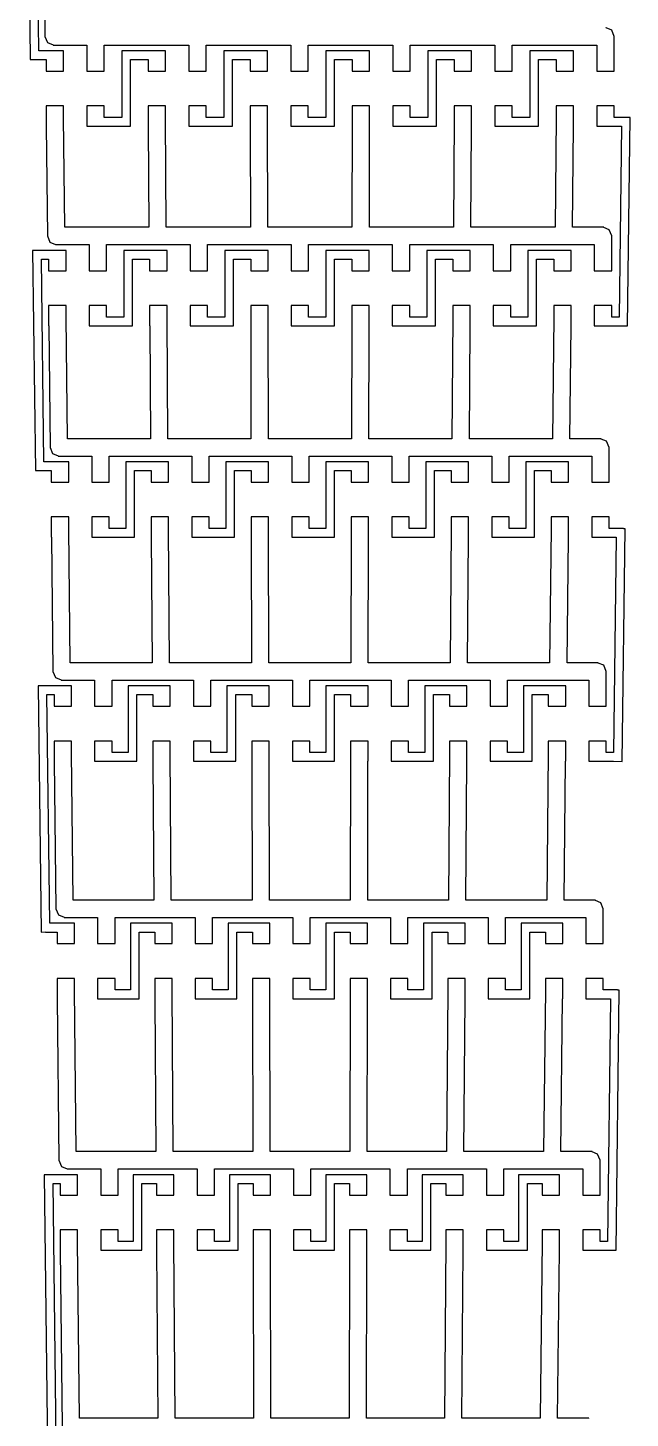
# Model space of a CAD drawing. Header units: metres. Extents: x -28 to 27, y 1 to 504.
# Drawn here: x -26.1 to 25.9, y 249.8 to 369.7 of the extents above; entities that cross this region are included whole.
import ezdxf

# ---------------------------------------------------------------- set-up
doc = ezdxf.new("R2010")
doc.units = ezdxf.units.M

msp = doc.modelspace()

# ---------------------------------------------------------------- linework, layer by layer
for p, q in [((-26.0883, 383.945), (-25.8806, 366.946)), ((-25.1397, 367.696), (-25.3291, 383.197)), ((-24.7009, 377.447), (-24.6118, 368.946)), ((23.8193, 369.67), (23.8193, 369.696)), ((24.2859, 369.476), (23.8193, 369.67)), ((24.5056, 368.946), (24.2859, 369.476)), ((-24.6118, 368.946), (-24.3922, 368.416)), ((-24.3922, 368.416), (-23.9043, 368.214)), ((-23.9043, 368.214), (-23.9043, 368.196)), ((-23.9043, 368.196), (-21.0056, 368.196)), ((-21.0056, 368.196), (-21.0056, 365.946)), ((-19.5056, 368.196), (-12.2033, 368.196)), ((-19.5056, 365.946), (-19.5056, 368.196)), ((-12.2033, 368.196), (-12.2033, 365.946)), ((-10.7033, 365.946), (-10.7033, 368.196)), ((-10.7033, 368.196), (-3.40111, 368.196)), ((-3.40111, 368.196), (-3.40111, 365.946)), ((-1.90111, 365.946), (-1.90111, 368.196)), ((-1.90111, 368.196), (5.40111, 368.196)), ((5.40111, 368.196), (5.40111, 365.946)), ((6.90111, 365.946), (6.90111, 368.196)), ((6.90111, 368.196), (14.2033, 368.196)), ((14.2033, 368.196), (14.2033, 365.946)), ((15.7033, 365.946), (15.7033, 368.196)), ((15.7033, 368.196), (23.0056, 368.196)), ((23.0056, 368.196), (23.0056, 365.946)), ((24.5056, 365.946), (24.5056, 368.946)), ((-23.0056, 367.696), (-25.1397, 367.696)), ((-23.0056, 365.946), (-23.0056, 367.696)), ((-14.2033, 367.696), (-17.9795, 367.696)), ((-17.9795, 367.696), (-17.9795, 361.946)), ((-14.2033, 365.946), (-14.2033, 367.696)), ((-5.40111, 367.696), (-9.17723, 367.696)), ((-9.17723, 367.696), (-9.17723, 361.946)), ((-5.40111, 365.946), (-5.40111, 367.696)), ((3.40111, 367.696), (-0.375, 367.696)), ((-0.375, 367.696), (-0.375, 361.946)), ((3.40111, 365.946), (3.40111, 367.696)), ((12.2033, 367.696), (8.42723, 367.696)), ((8.42723, 367.696), (8.42723, 361.946)), ((12.2033, 365.946), (12.2033, 367.696)), ((21.0056, 367.696), (17.2295, 367.696)), ((17.2295, 367.696), (17.2295, 361.946)), ((21.0056, 365.946), (21.0056, 367.696)), ((-25.8806, 366.946), (-25.5056, 366.951)), ((-25.5056, 366.951), (-25.5056, 366.946)), ((-25.5056, 366.946), (-24.5056, 366.946)), ((-24.5056, 366.946), (-24.5056, 365.946)), ((-24.5056, 365.946), (-23.0056, 365.946)), ((-21.0056, 365.946), (-19.5056, 365.946)), ((-17.2295, 366.946), (-15.7033, 366.946)), ((-17.2295, 361.196), (-17.2295, 366.946)), ((-15.7033, 366.946), (-15.7033, 365.946)), ((-15.7033, 365.946), (-14.2033, 365.946)), ((-12.2033, 365.946), (-10.7033, 365.946)), ((-8.42723, 366.946), (-6.90111, 366.946)), ((-8.42723, 361.196), (-8.42723, 366.946)), ((-6.90111, 366.946), (-6.90111, 365.946)), ((-6.90111, 365.946), (-5.40111, 365.946)), ((-3.40111, 365.946), (-1.90111, 365.946)), ((0.375, 366.946), (1.90111, 366.946)), ((0.375, 361.196), (0.375, 366.946)), ((1.90111, 366.946), (1.90111, 365.946)), ((1.90111, 365.946), (3.40111, 365.946)), ((5.40111, 365.946), (6.90111, 365.946)), ((9.17723, 366.946), (10.7033, 366.946)), ((9.17723, 361.196), (9.17723, 366.946)), ((10.7033, 366.946), (10.7033, 365.946)), ((10.7033, 365.946), (12.2033, 365.946)), ((14.2033, 365.946), (15.7033, 365.946)), ((17.9795, 366.946), (19.5056, 366.946)), ((17.9795, 361.196), (17.9795, 366.946)), ((19.5056, 366.946), (19.5056, 365.946)), ((19.5056, 365.946), (21.0056, 365.946)), ((23.0056, 365.946), (24.5056, 365.946)), ((-23.0056, 362.946), (-24.5056, 362.946)), ((-24.5056, 362.946), (-24.5056, 361.196)), ((-23.0056, 361.946), (-23.0056, 362.946)), ((-19.5056, 362.946), (-21.0056, 362.946)), ((-21.0056, 362.946), (-21.0056, 361.196)), ((-19.5056, 361.946), (-19.5056, 362.946)), ((-14.2033, 362.946), (-15.7033, 362.946)), ((-15.7033, 362.946), (-15.7033, 361.196)), ((-14.2033, 361.946), (-14.2033, 362.946)), ((-10.7033, 362.946), (-12.2033, 362.946)), ((-12.2033, 362.946), (-12.2033, 361.196)), ((-10.7033, 361.946), (-10.7033, 362.946)), ((-5.40111, 362.946), (-6.90111, 362.946)), ((-6.90111, 362.946), (-6.90111, 361.196)), ((-5.40111, 361.946), (-5.40111, 362.946)), ((-1.90111, 362.946), (-3.40111, 362.946)), ((-3.40111, 362.946), (-3.40111, 361.196)), ((-1.90111, 361.946), (-1.90111, 362.946)), ((3.40111, 362.946), (1.90111, 362.946)), ((1.90111, 362.946), (1.90111, 361.946)), ((3.40111, 361.196), (3.40111, 362.946)), ((6.90111, 362.946), (5.40111, 362.946)), ((5.40111, 362.946), (5.40111, 361.196)), ((6.90111, 361.946), (6.90111, 362.946)), ((12.2033, 362.946), (10.7033, 362.946)), ((10.7033, 362.946), (10.7033, 361.946)), ((12.2033, 361.196), (12.2033, 362.946)), ((15.7033, 362.946), (14.2033, 362.946)), ((14.2033, 362.946), (14.2033, 361.196)), ((15.7033, 361.946), (15.7033, 362.946)), ((21.0056, 362.946), (19.5056, 362.946)), ((19.5056, 362.946), (19.5056, 361.946)), ((21.0056, 361.196), (21.0056, 362.946)), ((24.5056, 362.946), (23.0056, 362.946)), ((23.0056, 362.946), (23.0056, 361.196)), ((24.5056, 361.946), (24.5056, 362.946)), ((-24.5056, 361.196), (-24.4976, 361.196)), ((-24.4976, 361.196), (-24.3966, 351.729)), ((-22.9046, 352.479), (-23.0056, 361.946)), ((-21.0056, 361.196), (-17.2295, 361.196)), ((-17.9795, 361.946), (-19.5056, 361.946)), ((-15.7033, 361.196), (-15.6985, 361.196)), ((-15.6985, 361.196), (-15.6428, 352.479)), ((-14.1428, 352.479), (-14.2033, 361.946)), ((-12.2033, 361.196), (-8.42723, 361.196)), ((-9.17723, 361.946), (-10.7033, 361.946)), ((-6.90111, 361.196), (-6.89951, 361.196)), ((-6.89951, 361.196), (-6.88092, 352.479)), ((-5.38092, 352.479), (-5.40111, 361.946)), ((-3.40111, 361.196), (0.375, 361.196)), ((-0.375, 361.946), (-1.90111, 361.946)), ((1.90111, 361.946), (1.88092, 352.479)), ((3.38092, 352.479), (3.39951, 361.196)), ((3.39951, 361.196), (3.40111, 361.196)), ((5.40111, 361.196), (9.17723, 361.196)), ((8.42723, 361.946), (6.90111, 361.946)), ((10.7033, 361.946), (10.6428, 352.479)), ((12.1428, 352.479), (12.1985, 361.196)), ((12.1985, 361.196), (12.2033, 361.196)), ((14.2033, 361.196), (17.9795, 361.196)), ((17.2295, 361.946), (15.7033, 361.946)), ((19.5056, 361.946), (19.4046, 352.479)), ((20.9046, 352.479), (20.9976, 361.196)), ((20.9976, 361.196), (21.0056, 361.196)), ((23.0056, 361.196), (25.1257, 361.196)), ((25.7904, 361.946), (24.5056, 361.946)), ((25.1257, 361.196), (24.9245, 344.729)), ((25.6653, 343.97), (25.8848, 361.936)), ((25.7904, 361.937), (25.7904, 361.946)), ((25.8848, 361.936), (25.7904, 361.937)), ((-24.3966, 351.729), (-24.1769, 351.199)), ((-15.6428, 352.479), (-22.9046, 352.479)), ((-6.88092, 352.479), (-14.1428, 352.479)), ((1.88092, 352.479), (-5.38092, 352.479)), ((10.6428, 352.479), (3.38092, 352.479)), ((19.4046, 352.479), (12.1428, 352.479)), ((23.6041, 352.479), (20.9046, 352.479)), ((23.6041, 352.453), (23.6041, 352.479)), ((24.0707, 352.26), (23.6041, 352.453)), ((24.2904, 351.729), (24.0707, 352.26)), ((24.2904, 348.729), (24.2904, 351.729)), ((-24.9194, 350.487), (-25.6694, 350.478)), ((-25.6694, 350.478), (-25.4373, 331.489)), ((-24.9193, 350.479), (-24.9194, 350.487)), ((-22.7904, 350.479), (-24.9193, 350.479)), ((-24.1769, 351.199), (-23.6891, 350.997)), ((-23.6891, 350.997), (-23.6891, 350.979)), ((-23.6891, 350.979), (-20.7904, 350.979)), ((-22.7904, 348.729), (-22.7904, 350.479)), ((-20.7904, 350.979), (-20.7904, 348.729)), ((-19.2904, 350.979), (-12.0742, 350.979)), ((-19.2904, 348.729), (-19.2904, 350.979)), ((-14.0742, 350.479), (-17.8073, 350.479)), ((-17.8073, 350.479), (-17.8073, 344.729)), ((-14.0742, 348.729), (-14.0742, 350.479)), ((-12.0742, 350.979), (-12.0742, 348.729)), ((-10.5742, 348.729), (-10.5742, 350.979)), ((-10.5742, 350.979), (-3.35806, 350.979)), ((-5.35806, 350.479), (-9.09114, 350.479)), ((-9.09114, 350.479), (-9.09114, 344.729)), ((-5.35806, 348.729), (-5.35806, 350.479)), ((-3.35806, 350.979), (-3.35806, 348.729)), ((-1.85806, 348.729), (-1.85806, 350.979)), ((-1.85806, 350.979), (5.35806, 350.979)), ((3.35806, 350.479), (-0.375, 350.479)), ((-0.375, 350.479), (-0.375, 344.729)), ((3.35806, 348.729), (3.35806, 350.479)), ((5.35806, 350.979), (5.35806, 348.729)), ((6.85806, 348.729), (6.85806, 350.979)), ((6.85806, 350.979), (14.0742, 350.979)), ((12.0742, 350.479), (8.34114, 350.479)), ((8.34114, 350.479), (8.34114, 344.729)), ((12.0742, 348.729), (12.0742, 350.479)), ((14.0742, 350.979), (14.0742, 348.729)), ((15.5742, 348.729), (15.5742, 350.979)), ((15.5742, 350.979), (22.7904, 350.979)), ((20.7904, 350.479), (17.0573, 350.479)), ((17.0573, 350.479), (17.0573, 344.729)), ((20.7904, 348.729), (20.7904, 350.479)), ((22.7904, 350.979), (22.7904, 348.729)), ((-24.6965, 332.239), (-24.9102, 349.729)), ((-24.9102, 349.729), (-24.2904, 349.729)), ((-24.2904, 349.729), (-24.2904, 348.729)), ((-17.0573, 349.729), (-15.5742, 349.729)), ((-17.0573, 343.979), (-17.0573, 349.729)), ((-15.5742, 349.729), (-15.5742, 348.729)), ((-8.34114, 349.729), (-6.85806, 349.729)), ((-8.34114, 343.979), (-8.34114, 349.729)), ((-6.85806, 349.729), (-6.85806, 348.729)), ((0.375, 349.729), (1.85806, 349.729)), ((0.375, 343.979), (0.375, 349.729)), ((1.85806, 349.729), (1.85806, 348.729)), ((9.09114, 349.729), (10.5742, 349.729)), ((9.09114, 343.979), (9.09114, 349.729)), ((10.5742, 349.729), (10.5742, 348.729)), ((17.8073, 349.729), (19.2904, 349.729)), ((17.8073, 343.979), (17.8073, 349.729)), ((19.2904, 349.729), (19.2904, 348.729)), ((-24.2904, 348.729), (-22.7904, 348.729)), ((-20.7904, 348.729), (-19.2904, 348.729)), ((-15.5742, 348.729), (-14.0742, 348.729)), ((-12.0742, 348.729), (-10.5742, 348.729)), ((-6.85806, 348.729), (-5.35806, 348.729)), ((-3.35806, 348.729), (-1.85806, 348.729)), ((1.85806, 348.729), (3.35806, 348.729)), ((5.35806, 348.729), (6.85806, 348.729)), ((10.5742, 348.729), (12.0742, 348.729)), ((14.0742, 348.729), (15.5742, 348.729)), ((19.2904, 348.729), (20.7904, 348.729)), ((22.7904, 348.729), (24.2904, 348.729)), ((-22.7904, 345.729), (-24.2904, 345.729)), ((-24.2904, 345.729), (-24.2904, 343.979)), ((-22.7904, 344.729), (-22.7904, 345.729)), ((-19.2904, 345.729), (-20.7904, 345.729)), ((-20.7904, 345.729), (-20.7904, 343.979)), ((-19.2904, 344.729), (-19.2904, 345.729)), ((-14.0742, 345.729), (-15.5742, 345.729)), ((-15.5742, 345.729), (-15.5742, 343.979)), ((-14.0742, 344.729), (-14.0742, 345.729)), ((-10.5742, 345.729), (-12.0742, 345.729)), ((-12.0742, 345.729), (-12.0742, 343.979)), ((-10.5742, 344.729), (-10.5742, 345.729)), ((-5.35806, 345.729), (-6.85806, 345.729)), ((-6.85806, 345.729), (-6.85806, 343.979)), ((-5.35806, 344.729), (-5.35806, 345.729)), ((-1.85806, 345.729), (-3.35806, 345.729)), ((-3.35806, 345.729), (-3.35806, 343.979)), ((-1.85806, 344.729), (-1.85806, 345.729)), ((3.35806, 345.729), (1.85806, 345.729)), ((1.85806, 345.729), (1.85806, 344.729)), ((3.35806, 343.979), (3.35806, 345.729)), ((6.85806, 345.729), (5.35806, 345.729)), ((5.35806, 345.729), (5.35806, 343.979)), ((6.85806, 344.729), (6.85806, 345.729)), ((12.0742, 345.729), (10.5742, 345.729)), ((10.5742, 345.729), (10.5742, 344.729)), ((12.0742, 343.979), (12.0742, 345.729)), ((15.5742, 345.729), (14.0742, 345.729)), ((14.0742, 345.729), (14.0742, 343.979)), ((15.5742, 344.729), (15.5742, 345.729)), ((20.7904, 345.729), (19.2904, 345.729)), ((19.2904, 345.729), (19.2904, 344.729)), ((20.7904, 343.979), (20.7904, 345.729)), ((24.2904, 345.729), (22.7904, 345.729)), ((22.7904, 345.729), (22.7904, 343.979)), ((24.2904, 344.729), (24.2904, 345.729)), ((-22.6767, 334.239), (-22.7904, 344.729)), ((-17.8073, 344.729), (-19.2904, 344.729)), ((-14.006, 334.239), (-14.0742, 344.729)), ((-9.09114, 344.729), (-10.5742, 344.729)), ((-5.33533, 334.239), (-5.35806, 344.729)), ((-0.375, 344.729), (-1.85806, 344.729)), ((1.85806, 344.729), (1.83533, 334.239)), ((8.34114, 344.729), (6.85806, 344.729)), ((10.5742, 344.729), (10.506, 334.239)), ((17.0573, 344.729), (15.5742, 344.729)), ((19.2904, 344.729), (19.1767, 334.239)), ((24.9245, 344.729), (24.2904, 344.729)), ((-24.2904, 343.979), (-24.2822, 343.979)), ((-24.2822, 343.979), (-24.1686, 333.489)), ((-20.7904, 343.979), (-17.0573, 343.979)), ((-15.5742, 343.979), (-15.5693, 343.979)), ((-15.5693, 343.979), (-15.506, 334.239)), ((-12.0742, 343.979), (-8.34114, 343.979)), ((-6.85806, 343.979), (-6.85645, 343.979)), ((-6.85645, 343.979), (-6.83534, 334.239)), ((-3.35806, 343.979), (0.375, 343.979)), ((3.33534, 334.239), (3.35645, 343.979)), ((3.35645, 343.979), (3.35806, 343.979)), ((5.35806, 343.979), (9.09114, 343.979)), ((12.006, 334.239), (12.0693, 343.979)), ((12.0693, 343.979), (12.0742, 343.979)), ((14.0742, 343.979), (17.8073, 343.979)), ((20.6767, 334.239), (20.7822, 343.979)), ((20.7822, 343.979), (20.7904, 343.979)), ((22.7904, 343.979), (24.9154, 343.979)), ((24.9154, 343.979), (25.6653, 343.97)), ((-24.1686, 333.489), (-23.9489, 332.958)), ((-15.506, 334.239), (-22.6767, 334.239)), ((-6.83534, 334.239), (-14.006, 334.239)), ((1.83533, 334.239), (-5.33533, 334.239)), ((10.506, 334.239), (3.33534, 334.239)), ((19.1767, 334.239), (12.006, 334.239)), ((23.3761, 334.239), (20.6767, 334.239)), ((23.3761, 334.212), (23.3761, 334.239)), ((23.8427, 334.019), (23.3761, 334.212)), ((24.0623, 333.489), (23.8427, 334.019)), ((24.0623, 330.489), (24.0623, 333.489)), ((-22.5623, 332.239), (-24.6965, 332.239)), ((-23.9489, 332.958), (-23.4611, 332.756)), ((-23.4611, 332.756), (-23.4611, 332.739)), ((-23.4611, 332.739), (-20.5623, 332.739)), ((-22.5623, 330.489), (-22.5623, 332.239)), ((-20.5623, 332.739), (-20.5623, 330.489)), ((-19.0623, 332.739), (-11.9374, 332.739)), ((-19.0623, 330.489), (-19.0623, 332.739)), ((-13.9374, 332.239), (-17.6249, 332.239)), ((-17.6249, 332.239), (-17.6249, 326.489)), ((-13.9374, 330.489), (-13.9374, 332.239)), ((-11.9374, 332.739), (-11.9374, 330.489)), ((-10.4374, 330.489), (-10.4374, 332.739)), ((-10.4374, 332.739), (-3.31247, 332.739)), ((-5.31247, 332.239), (-8.99994, 332.239)), ((-8.99994, 332.239), (-8.99994, 326.489)), ((-5.31247, 330.489), (-5.31247, 332.239)), ((-3.31247, 332.739), (-3.31247, 330.489)), ((-1.81247, 330.489), (-1.81247, 332.739)), ((-1.81247, 332.739), (5.31247, 332.739)), ((3.31247, 332.239), (-0.375, 332.239)), ((-0.375, 332.239), (-0.375, 326.489)), ((3.31247, 330.489), (3.31247, 332.239)), ((5.31247, 332.739), (5.31247, 330.489)), ((6.81247, 330.489), (6.81247, 332.739)), ((6.81247, 332.739), (13.9374, 332.739)), ((11.9374, 332.239), (8.24994, 332.239)), ((8.24994, 332.239), (8.24994, 326.489)), ((11.9374, 330.489), (11.9374, 332.239)), ((13.9374, 332.739), (13.9374, 330.489)), ((15.4374, 330.489), (15.4374, 332.739)), ((15.4374, 332.739), (22.5623, 332.739)), ((20.5623, 332.239), (16.8749, 332.239)), ((16.8749, 332.239), (16.8749, 326.489)), ((20.5623, 330.489), (20.5623, 332.239)), ((22.5623, 332.739), (22.5623, 330.489)), ((-25.4373, 331.489), (-25.0623, 331.493)), ((-25.0623, 331.493), (-25.0623, 331.489)), ((-25.0623, 331.489), (-24.0623, 331.489)), ((-24.0623, 331.489), (-24.0623, 330.489)), ((-16.8749, 331.489), (-15.4374, 331.489)), ((-16.8749, 325.739), (-16.8749, 331.489)), ((-15.4374, 331.489), (-15.4374, 330.489)), ((-8.24994, 331.489), (-6.81247, 331.489)), ((-8.24994, 325.739), (-8.24994, 331.489)), ((-6.81247, 331.489), (-6.81247, 330.489)), ((0.375, 331.489), (1.81247, 331.489)), ((0.375, 325.739), (0.375, 331.489)), ((1.81247, 331.489), (1.81247, 330.489)), ((8.99994, 331.489), (10.4374, 331.489)), ((8.99994, 325.739), (8.99994, 331.489)), ((10.4374, 331.489), (10.4374, 330.489)), ((17.6249, 331.489), (19.0623, 331.489)), ((17.6249, 325.739), (17.6249, 331.489)), ((19.0623, 331.489), (19.0623, 330.489)), ((-24.0623, 330.489), (-22.5623, 330.489)), ((-20.5623, 330.489), (-19.0623, 330.489)), ((-15.4374, 330.489), (-13.9374, 330.489)), ((-11.9374, 330.489), (-10.4374, 330.489)), ((-6.81247, 330.489), (-5.31247, 330.489)), ((-3.31247, 330.489), (-1.81247, 330.489)), ((1.81247, 330.489), (3.31247, 330.489)), ((5.31247, 330.489), (6.81247, 330.489)), ((10.4374, 330.489), (11.9374, 330.489)), ((13.9374, 330.489), (15.4374, 330.489)), ((19.0623, 330.489), (20.5623, 330.489)), ((22.5623, 330.489), (24.0623, 330.489)), ((-22.5623, 327.489), (-24.0623, 327.489)), ((-24.0623, 327.489), (-24.0623, 325.739)), ((-22.5623, 326.489), (-22.5623, 327.489)), ((-19.0623, 327.489), (-20.5623, 327.489)), ((-20.5623, 327.489), (-20.5623, 325.739)), ((-19.0623, 326.489), (-19.0623, 327.489)), ((-13.9374, 327.489), (-15.4374, 327.489)), ((-15.4374, 327.489), (-15.4374, 325.739)), ((-13.9374, 326.489), (-13.9374, 327.489)), ((-10.4374, 327.489), (-11.9374, 327.489)), ((-11.9374, 327.489), (-11.9374, 325.739)), ((-10.4374, 326.489), (-10.4374, 327.489)), ((-5.31247, 327.489), (-6.81247, 327.489)), ((-6.81247, 327.489), (-6.81247, 325.739)), ((-5.31247, 326.489), (-5.31247, 327.489)), ((-1.81247, 327.489), (-3.31247, 327.489)), ((-3.31247, 327.489), (-3.31247, 325.739)), ((-1.81247, 326.489), (-1.81247, 327.489)), ((3.31247, 327.489), (1.81247, 327.489)), ((1.81247, 327.489), (1.81247, 326.489)), ((3.31247, 325.739), (3.31247, 327.489)), ((6.81247, 327.489), (5.31247, 327.489)), ((5.31247, 327.489), (5.31247, 325.739)), ((6.81247, 326.489), (6.81247, 327.489)), ((11.9374, 327.489), (10.4374, 327.489)), ((10.4374, 327.489), (10.4374, 326.489)), ((11.9374, 325.739), (11.9374, 327.489)), ((15.4374, 327.489), (13.9374, 327.489)), ((13.9374, 327.489), (13.9374, 325.739)), ((15.4374, 326.489), (15.4374, 327.489)), ((20.5623, 327.489), (19.0623, 327.489)), ((19.0623, 327.489), (19.0623, 326.489)), ((20.5623, 325.739), (20.5623, 327.489)), ((24.0623, 327.489), (22.5623, 327.489)), ((22.5623, 327.489), (22.5623, 325.739)), ((24.0623, 326.489), (24.0623, 327.489)), ((-22.4353, 314.913), (-22.5623, 326.489)), ((-17.6249, 326.489), (-19.0623, 326.489)), ((-13.8612, 314.913), (-13.9374, 326.489)), ((-8.99994, 326.489), (-10.4374, 326.489)), ((-5.28705, 314.913), (-5.31247, 326.489)), ((-0.375, 326.489), (-1.81247, 326.489)), ((1.81247, 326.489), (1.78705, 314.913)), ((8.24994, 326.489), (6.81247, 326.489)), ((10.4374, 326.489), (10.3612, 314.913)), ((16.8749, 326.489), (15.4374, 326.489)), ((19.0623, 326.489), (18.9353, 314.913)), ((25.3208, 326.489), (24.0623, 326.489)), ((25.1957, 306.404), (25.441, 326.478)), ((25.3208, 326.479), (25.3208, 326.489)), ((25.441, 326.478), (25.3208, 326.479)), ((-24.0623, 325.739), (-24.0541, 325.739)), ((-24.0541, 325.739), (-23.927, 314.163)), ((-20.5623, 325.739), (-16.8749, 325.739)), ((-15.4374, 325.739), (-15.4325, 325.739)), ((-15.4325, 325.739), (-15.3612, 314.913)), ((-11.9374, 325.739), (-8.24994, 325.739)), ((-6.81247, 325.739), (-6.81082, 325.739)), ((-6.81082, 325.739), (-6.78705, 314.913)), ((-3.31247, 325.739), (0.375, 325.739)), ((3.28705, 314.913), (3.31082, 325.739)), ((3.31082, 325.739), (3.31247, 325.739)), ((5.31247, 325.739), (8.99994, 325.739)), ((11.8612, 314.913), (11.9325, 325.739)), ((11.9325, 325.739), (11.9374, 325.739)), ((13.9374, 325.739), (17.6249, 325.739)), ((20.4353, 314.913), (20.5541, 325.739)), ((20.5541, 325.739), (20.5623, 325.739)), ((22.5623, 325.739), (24.6819, 325.739)), ((24.6819, 325.739), (24.455, 307.163)), ((-15.3612, 314.913), (-22.4353, 314.913)), ((-6.78705, 314.913), (-13.8612, 314.913)), ((1.78705, 314.913), (-5.28705, 314.913)), ((10.3612, 314.913), (3.28705, 314.913)), ((18.9353, 314.913), (11.8612, 314.913)), ((23.1345, 314.913), (20.4353, 314.913)), ((23.1345, 314.887), (23.1345, 314.913)), ((23.6011, 314.694), (23.1345, 314.887)), ((23.8208, 314.163), (23.6011, 314.694)), ((-23.927, 314.163), (-23.7074, 313.633)), ((-23.7074, 313.633), (-23.2195, 313.431)), ((-23.2195, 313.431), (-23.2195, 313.413)), ((-23.2195, 313.413), (-20.3208, 313.413)), ((-20.3208, 313.413), (-20.3208, 311.163)), ((-18.8208, 313.413), (-11.7925, 313.413)), ((-18.8208, 311.163), (-18.8208, 313.413)), ((-11.7925, 313.413), (-11.7925, 311.163)), ((-10.2925, 311.163), (-10.2925, 313.413)), ((-10.2925, 313.413), (-3.26414, 313.413)), ((-3.26414, 313.413), (-3.26414, 311.163)), ((-1.76414, 311.163), (-1.76414, 313.413)), ((-1.76414, 313.413), (5.26414, 313.413)), ((5.26414, 313.413), (5.26414, 311.163)), ((6.76414, 311.163), (6.76414, 313.413)), ((6.76414, 313.413), (13.7925, 313.413)), ((13.7925, 313.413), (13.7925, 311.163)), ((15.2925, 311.163), (15.2925, 313.413)), ((15.2925, 313.413), (22.3208, 313.413)), ((22.3208, 313.413), (22.3208, 311.163)), ((23.8208, 311.163), (23.8208, 314.163)), ((-24.4492, 312.921), (-25.1992, 312.912)), ((-25.1992, 312.912), (-24.9399, 291.689)), ((-24.4491, 312.913), (-24.4492, 312.921)), ((-22.3208, 312.913), (-24.4491, 312.913)), ((-24.199, 292.439), (-24.4399, 312.163)), ((-24.4399, 312.163), (-23.8208, 312.163)), ((-23.8208, 312.163), (-23.8208, 311.163)), ((-22.3208, 311.163), (-22.3208, 312.913)), ((-13.7925, 312.913), (-17.4316, 312.913)), ((-17.4316, 312.913), (-17.4316, 307.163)), ((-16.6816, 312.163), (-15.2925, 312.163)), ((-16.6816, 306.413), (-16.6816, 312.163)), ((-15.2925, 312.163), (-15.2925, 311.163)), ((-13.7925, 311.163), (-13.7925, 312.913)), ((-5.26414, 312.913), (-8.90331, 312.913)), ((-8.90331, 312.913), (-8.90331, 307.163)), ((-8.15331, 312.163), (-6.76414, 312.163)), ((-8.15331, 306.413), (-8.15331, 312.163)), ((-6.76414, 312.163), (-6.76414, 311.163)), ((-5.26414, 311.163), (-5.26414, 312.913)), ((3.26414, 312.913), (-0.375, 312.913)), ((-0.375, 312.913), (-0.375, 307.163)), ((0.375, 312.163), (1.76414, 312.163)), ((0.375, 306.413), (0.375, 312.163)), ((1.76414, 312.163), (1.76414, 311.163)), ((3.26414, 311.163), (3.26414, 312.913)), ((11.7925, 312.913), (8.15331, 312.913)), ((8.15331, 312.913), (8.15331, 307.163)), ((8.90331, 312.163), (10.2925, 312.163)), ((8.90331, 306.413), (8.90331, 312.163)), ((10.2925, 312.163), (10.2925, 311.163)), ((11.7925, 311.163), (11.7925, 312.913)), ((20.3208, 312.913), (16.6816, 312.913)), ((16.6816, 312.913), (16.6816, 307.163)), ((17.4316, 312.163), (18.8208, 312.163)), ((17.4316, 306.413), (17.4316, 312.163)), ((18.8208, 312.163), (18.8208, 311.163)), ((20.3208, 311.163), (20.3208, 312.913)), ((-23.8208, 311.163), (-22.3208, 311.163)), ((-20.3208, 311.163), (-18.8208, 311.163)), ((-15.2925, 311.163), (-13.7925, 311.163)), ((-11.7925, 311.163), (-10.2925, 311.163)), ((-6.76414, 311.163), (-5.26414, 311.163)), ((-3.26414, 311.163), (-1.76414, 311.163)), ((1.76414, 311.163), (3.26414, 311.163)), ((5.26414, 311.163), (6.76414, 311.163)), ((10.2925, 311.163), (11.7925, 311.163)), ((13.7925, 311.163), (15.2925, 311.163)), ((18.8208, 311.163), (20.3208, 311.163)), ((22.3208, 311.163), (23.8208, 311.163)), ((-22.3208, 308.163), (-23.8208, 308.163)), ((-23.8208, 308.163), (-23.8208, 306.413)), ((-22.3208, 307.163), (-22.3208, 308.163)), ((-22.1794, 294.439), (-22.3208, 307.163)), ((-18.8208, 308.163), (-20.3208, 308.163)), ((-20.3208, 308.163), (-20.3208, 306.413)), ((-18.8208, 307.163), (-18.8208, 308.163)), ((-17.4316, 307.163), (-18.8208, 307.163)), ((-13.7925, 308.163), (-15.2925, 308.163)), ((-15.2925, 308.163), (-15.2925, 306.413)), ((-13.7925, 307.163), (-13.7925, 308.163)), ((-13.7077, 294.439), (-13.7925, 307.163)), ((-10.2925, 308.163), (-11.7925, 308.163)), ((-11.7925, 308.163), (-11.7925, 306.413)), ((-10.2925, 307.163), (-10.2925, 308.163)), ((-8.90331, 307.163), (-10.2925, 307.163)), ((-5.26414, 308.163), (-6.76414, 308.163)), ((-6.76414, 308.163), (-6.76414, 306.413)), ((-5.26414, 307.163), (-5.26414, 308.163)), ((-5.23589, 294.439), (-5.26414, 307.163)), ((-1.76414, 308.163), (-3.26414, 308.163)), ((-3.26414, 308.163), (-3.26414, 306.413)), ((-1.76414, 307.163), (-1.76414, 308.163)), ((-0.375, 307.163), (-1.76414, 307.163)), ((1.76414, 307.163), (1.73589, 294.439)), ((3.26414, 308.163), (1.76414, 308.163)), ((1.76414, 308.163), (1.76414, 307.163)), ((3.26414, 306.413), (3.26414, 308.163)), ((6.76414, 308.163), (5.26414, 308.163)), ((5.26414, 308.163), (5.26414, 306.413)), ((6.76414, 307.163), (6.76414, 308.163)), ((8.15331, 307.163), (6.76414, 307.163)), ((10.2925, 307.163), (10.2077, 294.439)), ((11.7925, 308.163), (10.2925, 308.163)), ((10.2925, 308.163), (10.2925, 307.163)), ((11.7925, 306.413), (11.7925, 308.163)), ((15.2925, 308.163), (13.7925, 308.163)), ((13.7925, 308.163), (13.7925, 306.413)), ((15.2925, 307.163), (15.2925, 308.163)), ((16.6816, 307.163), (15.2925, 307.163)), ((18.8208, 307.163), (18.6794, 294.439)), ((20.3208, 308.163), (18.8208, 308.163)), ((18.8208, 308.163), (18.8208, 307.163)), ((20.3208, 306.413), (20.3208, 308.163)), ((23.8208, 308.163), (22.3208, 308.163)), ((22.3208, 308.163), (22.3208, 306.413)), ((23.8208, 307.163), (23.8208, 308.163)), ((24.455, 307.163), (23.8208, 307.163)), ((-23.8208, 306.413), (-23.8125, 306.413)), ((-23.8125, 306.413), (-23.6711, 293.689)), ((-20.3208, 306.413), (-16.6816, 306.413)), ((-15.2925, 306.413), (-15.2875, 306.413)), ((-15.2875, 306.413), (-15.2077, 294.439)), ((-11.7925, 306.413), (-8.15331, 306.413)), ((-6.76414, 306.413), (-6.76248, 306.413)), ((-6.76248, 306.413), (-6.73589, 294.439)), ((-3.26414, 306.413), (0.375, 306.413)), ((3.23589, 294.439), (3.26248, 306.413)), ((3.26248, 306.413), (3.26414, 306.413)), ((5.26414, 306.413), (8.90331, 306.413)), ((11.7077, 294.439), (11.7875, 306.413)), ((11.7875, 306.413), (11.7925, 306.413)), ((13.7925, 306.413), (17.4316, 306.413)), ((20.1794, 294.439), (20.3125, 306.413)), ((20.3125, 306.413), (20.3208, 306.413)), ((22.3208, 306.413), (24.4458, 306.413)), ((24.4458, 306.413), (25.1957, 306.404)), ((-15.2077, 294.439), (-22.1794, 294.439)), ((-6.73589, 294.439), (-13.7077, 294.439)), ((1.73589, 294.439), (-5.23589, 294.439)), ((10.2077, 294.439), (3.23589, 294.439)), ((18.6794, 294.439), (11.7077, 294.439)), ((22.8786, 294.439), (20.1794, 294.439)), ((22.8786, 294.413), (22.8786, 294.439)), ((23.3452, 294.22), (22.8786, 294.413)), ((23.5649, 293.689), (23.3452, 294.22)), ((-23.6711, 293.689), (-23.4514, 293.159)), ((-23.4514, 293.159), (-22.9636, 292.957)), ((-22.9636, 292.957), (-22.9636, 292.939)), ((-22.9636, 292.939), (-20.0649, 292.939)), ((-20.0649, 292.939), (-20.0649, 290.689)), ((-18.5649, 292.939), (-11.6389, 292.939)), ((-18.5649, 290.689), (-18.5649, 292.939)), ((-11.6389, 292.939), (-11.6389, 290.689)), ((-10.1389, 290.689), (-10.1389, 292.939)), ((-10.1389, 292.939), (-3.21297, 292.939)), ((-3.21297, 292.939), (-3.21297, 290.689)), ((-1.71297, 290.689), (-1.71297, 292.939)), ((-1.71297, 292.939), (5.21297, 292.939)), ((5.21297, 292.939), (5.21297, 290.689)), ((6.71297, 290.689), (6.71297, 292.939)), ((6.71297, 292.939), (13.6389, 292.939)), ((13.6389, 292.939), (13.6389, 290.689)), ((15.1389, 290.689), (15.1389, 292.939)), ((15.1389, 292.939), (22.0649, 292.939)), ((22.0649, 292.939), (22.0649, 290.689)), ((23.5649, 290.689), (23.5649, 293.689)), ((-24.9399, 291.689), (-24.5649, 291.694)), ((-24.5649, 291.694), (-24.5649, 291.689)), ((-24.5649, 291.689), (-23.5649, 291.689)), ((-22.0649, 292.439), (-24.199, 292.439)), ((-23.5649, 291.689), (-23.5649, 290.689)), ((-22.0649, 290.689), (-22.0649, 292.439)), ((-13.6389, 292.439), (-17.2269, 292.439)), ((-17.2269, 292.439), (-17.2269, 286.689)), ((-16.4769, 291.689), (-15.1389, 291.689)), ((-16.4769, 285.939), (-16.4769, 291.689)), ((-15.1389, 291.689), (-15.1389, 290.689)), ((-13.6389, 290.689), (-13.6389, 292.439)), ((-5.21297, 292.439), (-8.80093, 292.439)), ((-8.80093, 292.439), (-8.80093, 286.689)), ((-8.05093, 291.689), (-6.71297, 291.689)), ((-8.05093, 285.939), (-8.05093, 291.689)), ((-6.71297, 291.689), (-6.71297, 290.689)), ((-5.21297, 290.689), (-5.21297, 292.439)), ((3.21297, 292.439), (-0.375, 292.439)), ((-0.375, 292.439), (-0.375, 286.689)), ((0.375, 291.689), (1.71297, 291.689)), ((0.375, 285.939), (0.375, 291.689)), ((1.71297, 291.689), (1.71297, 290.689)), ((3.21297, 290.689), (3.21297, 292.439)), ((11.6389, 292.439), (8.05093, 292.439)), ((8.05093, 292.439), (8.05093, 286.689)), ((8.80093, 291.689), (10.1389, 291.689)), ((8.80093, 285.939), (8.80093, 291.689)), ((10.1389, 291.689), (10.1389, 290.689)), ((11.6389, 290.689), (11.6389, 292.439)), ((20.0649, 292.439), (16.4769, 292.439)), ((16.4769, 292.439), (16.4769, 286.689)), ((17.2269, 291.689), (18.5649, 291.689)), ((17.2269, 285.939), (17.2269, 291.689)), ((18.5649, 291.689), (18.5649, 290.689)), ((20.0649, 290.689), (20.0649, 292.439)), ((-23.5649, 290.689), (-22.0649, 290.689)), ((-20.0649, 290.689), (-18.5649, 290.689)), ((-15.1389, 290.689), (-13.6389, 290.689)), ((-11.6389, 290.689), (-10.1389, 290.689)), ((-6.71297, 290.689), (-5.21297, 290.689)), ((-3.21297, 290.689), (-1.71297, 290.689)), ((1.71297, 290.689), (3.21297, 290.689)), ((5.21297, 290.689), (6.71297, 290.689)), ((10.1389, 290.689), (11.6389, 290.689)), ((13.6389, 290.689), (15.1389, 290.689)), ((18.5649, 290.689), (20.0649, 290.689)), ((22.0649, 290.689), (23.5649, 290.689)), ((-22.0649, 287.689), (-23.5649, 287.689)), ((-23.5649, 287.689), (-23.5649, 285.939)), ((-22.0649, 286.689), (-22.0649, 287.689)), ((-21.9084, 272.748), (-22.0649, 286.689)), ((-18.5649, 287.689), (-20.0649, 287.689)), ((-20.0649, 287.689), (-20.0649, 285.939)), ((-18.5649, 286.689), (-18.5649, 287.689)), ((-17.2269, 286.689), (-18.5649, 286.689)), ((-13.6389, 287.689), (-15.1389, 287.689)), ((-15.1389, 287.689), (-15.1389, 285.939)), ((-13.6389, 286.689), (-13.6389, 287.689)), ((-13.545, 272.748), (-13.6389, 286.689)), ((-10.1389, 287.689), (-11.6389, 287.689)), ((-11.6389, 287.689), (-11.6389, 285.939)), ((-10.1389, 286.689), (-10.1389, 287.689)), ((-8.80093, 286.689), (-10.1389, 286.689)), ((-5.21297, 287.689), (-6.71297, 287.689)), ((-6.71297, 287.689), (-6.71297, 285.939)), ((-5.21297, 286.689), (-5.21297, 287.689)), ((-5.18167, 272.748), (-5.21297, 286.689)), ((-1.71297, 287.689), (-3.21297, 287.689)), ((-3.21297, 287.689), (-3.21297, 285.939)), ((-1.71297, 286.689), (-1.71297, 287.689)), ((-0.375, 286.689), (-1.71297, 286.689)), ((1.71297, 286.689), (1.68167, 272.748)), ((3.21297, 287.689), (1.71297, 287.689)), ((1.71297, 287.689), (1.71297, 286.689)), ((3.21297, 285.939), (3.21297, 287.689)), ((6.71297, 287.689), (5.21297, 287.689)), ((5.21297, 287.689), (5.21297, 285.939)), ((6.71297, 286.689), (6.71297, 287.689)), ((8.05093, 286.689), (6.71297, 286.689)), ((10.1389, 286.689), (10.045, 272.748)), ((11.6389, 287.689), (10.1389, 287.689)), ((10.1389, 287.689), (10.1389, 286.689)), ((11.6389, 285.939), (11.6389, 287.689)), ((15.1389, 287.689), (13.6389, 287.689)), ((13.6389, 287.689), (13.6389, 285.939)), ((15.1389, 286.689), (15.1389, 287.689)), ((16.4769, 286.689), (15.1389, 286.689)), ((18.5649, 286.689), (18.4084, 272.748)), ((20.0649, 287.689), (18.5649, 287.689)), ((18.5649, 287.689), (18.5649, 286.689)), ((20.0649, 285.939), (20.0649, 287.689)), ((23.5649, 287.689), (22.0649, 287.689)), ((22.0649, 287.689), (22.0649, 285.939)), ((23.5649, 286.689), (23.5649, 287.689)), ((24.7937, 286.689), (23.5649, 286.689)), ((24.6687, 264.238), (24.9428, 286.678)), ((24.7937, 286.68), (24.7937, 286.689)), ((24.9428, 286.678), (24.7937, 286.68)), ((-23.5649, 285.939), (-23.5564, 285.939)), ((-23.5564, 285.939), (-23.4, 271.998)), ((-20.0649, 285.939), (-16.4769, 285.939)), ((-15.1389, 285.939), (-15.1339, 285.939)), ((-15.1339, 285.939), (-15.045, 272.748)), ((-11.6389, 285.939), (-8.05093, 285.939)), ((-6.71297, 285.939), (-6.71129, 285.939)), ((-6.71129, 285.939), (-6.68167, 272.748)), ((-3.21297, 285.939), (0.375, 285.939)), ((3.18167, 272.748), (3.21129, 285.939)), ((3.21129, 285.939), (3.21297, 285.939)), ((5.21297, 285.939), (8.80093, 285.939)), ((11.545, 272.748), (11.6339, 285.939)), ((11.6339, 285.939), (11.6389, 285.939)), ((13.6389, 285.939), (17.2269, 285.939)), ((19.9084, 272.748), (20.0564, 285.939)), ((20.0564, 285.939), (20.0649, 285.939)), ((22.0649, 285.939), (24.1837, 285.939)), ((24.1837, 285.939), (23.9279, 264.998)), ((-15.045, 272.748), (-21.9084, 272.748)), ((-6.68167, 272.748), (-13.545, 272.748)), ((1.68167, 272.748), (-5.18167, 272.748)), ((10.045, 272.748), (3.18167, 272.748)), ((18.4084, 272.748), (11.545, 272.748)), ((22.6075, 272.748), (19.9084, 272.748)), ((22.6075, 272.721), (22.6075, 272.748)), ((23.074, 272.528), (22.6075, 272.721)), ((23.2937, 271.998), (23.074, 272.528)), ((-23.4, 271.998), (-23.1803, 271.467)), ((-23.1803, 271.467), (-22.6925, 271.265)), ((-22.6925, 271.265), (-22.6925, 271.248)), ((-22.6925, 271.248), (-19.7937, 271.248)), ((-19.7937, 271.248), (-19.7937, 268.998)), ((-18.2937, 271.248), (-11.4762, 271.248)), ((-18.2937, 268.998), (-18.2937, 271.248)), ((-11.4762, 271.248), (-11.4762, 268.998)), ((-9.97623, 268.998), (-9.97623, 271.248)), ((-9.97623, 271.248), (-3.15874, 271.248)), ((-3.15874, 271.248), (-3.15874, 268.998)), ((-1.65874, 268.998), (-1.65874, 271.248)), ((-1.65874, 271.248), (5.15874, 271.248)), ((5.15874, 271.248), (5.15874, 268.998)), ((6.65874, 268.998), (6.65874, 271.248)), ((6.65874, 271.248), (13.4762, 271.248)), ((13.4762, 271.248), (13.4762, 268.998)), ((14.9762, 268.998), (14.9762, 271.248)), ((14.9762, 271.248), (21.7937, 271.248)), ((21.7937, 271.248), (21.7937, 268.998)), ((23.2937, 268.998), (23.2937, 271.998)), ((-23.9214, 270.755), (-24.6714, 270.746)), ((-24.6714, 270.746), (-24.3814, 247.016)), ((-23.9213, 270.748), (-23.9214, 270.755)), ((-21.7937, 270.748), (-23.9213, 270.748)), ((-23.6405, 247.766), (-23.9122, 269.998)), ((-23.9122, 269.998), (-23.2937, 269.998)), ((-23.2937, 269.998), (-23.2937, 268.998)), ((-21.7937, 268.998), (-21.7937, 270.748)), ((-13.4762, 270.748), (-17.01, 270.748)), ((-17.01, 270.748), (-17.01, 264.998)), ((-16.26, 269.998), (-14.9762, 269.998)), ((-16.26, 264.248), (-16.26, 269.998)), ((-14.9762, 269.998), (-14.9762, 268.998)), ((-13.4762, 268.998), (-13.4762, 270.748)), ((-5.15874, 270.748), (-8.69247, 270.748)), ((-8.69247, 270.748), (-8.69247, 264.998)), ((-7.94247, 269.998), (-6.65874, 269.998)), ((-7.94247, 264.248), (-7.94247, 269.998)), ((-6.65874, 269.998), (-6.65874, 268.998)), ((-5.15874, 268.998), (-5.15874, 270.748)), ((3.15874, 270.748), (-0.375, 270.748)), ((-0.375, 270.748), (-0.375, 264.998)), ((0.375, 269.998), (1.65874, 269.998)), ((0.375, 264.248), (0.375, 269.998)), ((1.65874, 269.998), (1.65874, 268.998)), ((3.15874, 268.998), (3.15874, 270.748)), ((11.4762, 270.748), (7.94247, 270.748)), ((7.94247, 270.748), (7.94247, 264.998)), ((8.69247, 269.998), (9.97623, 269.998)), ((8.69247, 264.248), (8.69247, 269.998)), ((9.97623, 269.998), (9.97623, 268.998)), ((11.4762, 268.998), (11.4762, 270.748)), ((19.7937, 270.748), (16.26, 270.748)), ((16.26, 270.748), (16.26, 264.998)), ((17.01, 269.998), (18.2937, 269.998)), ((17.01, 264.248), (17.01, 269.998)), ((18.2937, 269.998), (18.2937, 268.998)), ((19.7937, 268.998), (19.7937, 270.748)), ((-23.2937, 268.998), (-21.7937, 268.998)), ((-19.7937, 268.998), (-18.2937, 268.998)), ((-14.9762, 268.998), (-13.4762, 268.998)), ((-11.4762, 268.998), (-9.97623, 268.998)), ((-6.65874, 268.998), (-5.15874, 268.998)), ((-3.15874, 268.998), (-1.65874, 268.998)), ((1.65874, 268.998), (3.15874, 268.998)), ((5.15874, 268.998), (6.65874, 268.998)), ((9.97623, 268.998), (11.4762, 268.998)), ((13.4762, 268.998), (14.9762, 268.998)), ((18.2937, 268.998), (19.7937, 268.998)), ((21.7937, 268.998), (23.2937, 268.998)), ((-21.7937, 265.998), (-23.2937, 265.998)), ((-23.2937, 265.998), (-23.2937, 264.248)), ((-21.7937, 264.998), (-21.7937, 265.998)), ((-18.2937, 265.998), (-19.7937, 265.998)), ((-19.7937, 265.998), (-19.7937, 264.248)), ((-18.2937, 264.998), (-18.2937, 265.998)), ((-13.4762, 265.998), (-14.9762, 265.998)), ((-14.9762, 265.998), (-14.9762, 264.248)), ((-13.4762, 264.998), (-13.4762, 265.998)), ((-9.97623, 265.998), (-11.4762, 265.998)), ((-11.4762, 265.998), (-11.4762, 264.248)), ((-9.97623, 264.998), (-9.97623, 265.998)), ((-5.15874, 265.998), (-6.65874, 265.998)), ((-6.65874, 265.998), (-6.65874, 264.248)), ((-5.15874, 264.998), (-5.15874, 265.998)), ((-1.65874, 265.998), (-3.15874, 265.998)), ((-3.15874, 265.998), (-3.15874, 264.248)), ((-1.65874, 264.998), (-1.65874, 265.998)), ((3.15874, 265.998), (1.65874, 265.998)), ((1.65874, 265.998), (1.65874, 264.998)), ((3.15874, 264.248), (3.15874, 265.998)), ((6.65874, 265.998), (5.15874, 265.998)), ((5.15874, 265.998), (5.15874, 264.248)), ((6.65874, 264.998), (6.65874, 265.998)), ((11.4762, 265.998), (9.97623, 265.998)), ((9.97623, 265.998), (9.97623, 264.998)), ((11.4762, 264.248), (11.4762, 265.998)), ((14.9762, 265.998), (13.4762, 265.998)), ((13.4762, 265.998), (13.4762, 264.248)), ((14.9762, 264.998), (14.9762, 265.998)), ((19.7937, 265.998), (18.2937, 265.998)), ((18.2937, 265.998), (18.2937, 264.998)), ((19.7937, 264.248), (19.7937, 265.998)), ((23.2937, 265.998), (21.7937, 265.998)), ((21.7937, 265.998), (21.7937, 264.248)), ((23.2937, 264.998), (23.2937, 265.998)), ((-23.2937, 264.248), (-23.2852, 264.248)), ((-23.2852, 264.248), (-23.1127, 249.016)), ((-21.6212, 249.766), (-21.7937, 264.998)), ((-19.7937, 264.248), (-16.26, 264.248)), ((-17.01, 264.998), (-18.2937, 264.998)), ((-14.9762, 264.248), (-14.9711, 264.248)), ((-14.9711, 264.248), (-14.8727, 249.766)), ((-13.3727, 249.766), (-13.4762, 264.998)), ((-11.4762, 264.248), (-7.94247, 264.248)), ((-8.69247, 264.998), (-9.97623, 264.998)), ((-6.65874, 264.248), (-6.65704, 264.248)), ((-6.65704, 264.248), (-6.62424, 249.766)), ((-5.12422, 249.766), (-5.15874, 264.998)), ((-3.15874, 264.248), (0.375, 264.248)), ((-0.375, 264.998), (-1.65874, 264.998)), ((1.65874, 264.998), (1.62422, 249.766)), ((3.12424, 249.766), (3.15704, 264.248)), ((3.15704, 264.248), (3.15874, 264.248)), ((5.15874, 264.248), (8.69247, 264.248)), ((7.94247, 264.998), (6.65874, 264.998)), ((9.97623, 264.998), (9.87271, 249.766)), ((11.3727, 249.766), (11.4711, 264.248)), ((11.4711, 264.248), (11.4762, 264.248)), ((13.4762, 264.248), (17.01, 264.248)), ((16.26, 264.998), (14.9762, 264.998)), ((18.2937, 264.998), (18.1212, 249.766)), ((19.6212, 249.766), (19.7852, 264.248)), ((19.7852, 264.248), (19.7937, 264.248)), ((21.7937, 264.248), (23.9187, 264.248)), ((23.9279, 264.998), (23.2937, 264.998)), ((23.9187, 264.248), (24.6687, 264.238)), ((-14.8727, 249.766), (-21.6212, 249.766)), ((-6.62424, 249.766), (-13.3727, 249.766)), ((1.62422, 249.766), (-5.12422, 249.766)), ((9.87271, 249.766), (3.12424, 249.766)), ((18.1212, 249.766), (11.3727, 249.766)), ((22.3202, 249.766), (19.6212, 249.766)), ((22.3202, 249.74), (22.3202, 249.766))]:
    msp.add_line(p, q)

doc.saveas('drawing.dxf')
